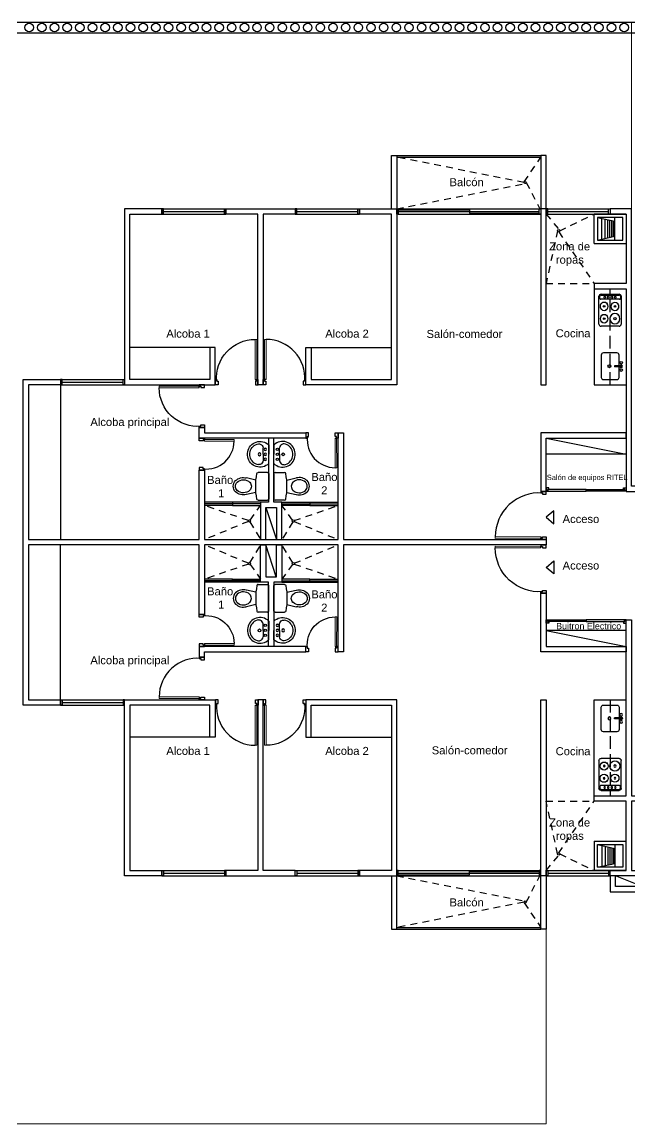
# Model space of a CAD drawing. Header units: metres. Extents: x 0 to 570, y -16 to 122.
# Drawn here: x 329.74 to 341.13, y 82.9 to 103.55 of the extents above; entities that cross this region are included whole.
import ezdxf

# ---------------------------------------------------------------- set-up
doc = ezdxf.new("R2010")
doc.units = ezdxf.units.M
doc.linetypes.add('ACAD_ISO02W100', pattern=[15, 12, -3])
doc.linetypes.add('DASHED2', pattern=[9.525, 6.35, -3.175])
for name, color, linetype in [('ARQ- MUROS MAMPOSTERIA', 40, 'Continuous'), ('ARQ-MOBILIARIO URBANO', 252, 'Continuous'), ('ARQ-MUEBLES FIJOS', 252, 'Continuous'), ('ARQ-MUROS BAJOS', 252, 'Continuous'), ('ARQ-MUROS MAMPOSTERIA', 7, 'Continuous'), ('ARQ-MUROS VACIADOS', 7, 'Continuous'), ('ARQ-PROYECCIONES', 252, 'ACAD_ISO02W100'), ('ARQ-PUERTAS', 252, 'Continuous'), ('ARQ-SUELO', 252, 'Continuous'), ('ARQ-TEXTO', 7, 'Continuous'), ('ARQ-VENTANAS', 252, 'Continuous')]:
    doc.layers.add(name, color=color, linetype=linetype)
doc.layers.add('ARQ-ZONAS VERDES', color=82, linetype='Continuous', lineweight=13)
doc.styles.get("Standard").update_dxf_attribs({"font": 'arial.ttf'})

# ---------------------------------------------------------------- blocks, each defined once
blk = doc.blocks.new('reja')
at = {"layer": 'ARQ-MOBILIARIO URBANO'}
for points in [[(50.146, 285.041), (83.538, 285.041), (83.538, 279.341)], [(50.346, 284.841), (83.338, 284.841), (83.338, 279.341)]]:
    blk.add_lwpolyline(points, dxfattribs=at)
for centre in [(58.45, 284.94), (58.687, 284.94), (58.925, 284.94), (59.162, 284.94), (59.399, 284.94), (59.636, 284.94), (59.874, 284.94), (60.111, 284.94), (60.348, 284.94), (60.586, 284.94), (60.823, 284.94), (61.06, 284.94), (61.297, 284.94), (61.535, 284.94), (61.772, 284.94), (62.009, 284.94), (62.246, 284.94), (62.484, 284.94), (62.721, 284.94), (62.958, 284.94), (63.195, 284.94), (63.433, 284.94), (63.67, 284.94), (63.907, 284.94), (64.145, 284.94), (64.382, 284.94), (64.619, 284.94), (64.856, 284.94), (65.094, 284.94), (65.331, 284.94), (65.568, 284.94), (65.805, 284.94), (66.043, 284.94), (66.28, 284.94), (66.517, 284.94), (66.754, 284.94), (66.992, 284.94), (67.229, 284.94), (67.466, 284.94), (67.704, 284.94), (67.941, 284.94), (68.178, 284.94), (68.415, 284.94), (68.653, 284.94), (68.89, 284.94), (69.127, 284.94), (69.364, 284.94), (69.602, 284.94)]:
    blk.add_circle(centre, 0.08, dxfattribs=at)
blk = doc.blocks.new('Lavadero')
at = {"layer": 'ARQ-MUEBLES FIJOS'}
for p, q in [((92.851, -13.811), (92.851, -13.307)), ((93.401, -13.307), (92.851, -13.307)), ((92.908, -13.362), (93.204, -13.429)), ((92.984, -13.736), (92.984, -13.379)), ((93.039, -13.724), (93.039, -13.391)), ((93.085, -13.713), (93.085, -13.402)), ((93.122, -13.705), (93.122, -13.41)), ((93.154, -13.698), (93.154, -13.417)), ((93.181, -13.691), (93.181, -13.424)), ((93.204, -13.753), (93.204, -13.362)), ((93.401, -13.307), (93.401, -13.811)), ((92.851, -13.811), (93.401, -13.811)), ((92.908, -13.753), (93.204, -13.686))]:
    blk.add_line(p, q, dxfattribs=at)
blk.add_lwpolyline([(92.908, -13.753), (93.343, -13.753), (93.343, -13.362), (92.908, -13.362)], close=True, dxfattribs=at)
blk = doc.blocks.new('Fogón')
at = {"layer": 'ARQ-MUEBLES FIJOS'}
for p, q in [((91.937, -15.317), (91.937, -14.796)), ((91.953, -14.836), (91.953, -14.796)), ((92.324, -14.851), (91.969, -14.851)), ((91.976, -14.757), (92.316, -14.757)), ((91.976, -14.772), (92.316, -14.772)), ((92.34, -14.796), (92.34, -14.836)), ((92.355, -14.796), (92.355, -15.317)), ((91.97, -15.046), (91.987, -15.03)), ((91.972, -14.922), (91.987, -14.939)), ((92.094, -15.047), (92.078, -15.03)), ((92.095, -14.923), (92.079, -14.939)), ((92.175, -14.923), (92.192, -14.94)), ((92.175, -15.047), (92.191, -15.031)), ((92.299, -15.048), (92.282, -15.031)), ((92.299, -14.924), (92.283, -14.94)), ((91.973, -15.276), (91.99, -15.26)), ((91.974, -15.152), (91.99, -15.169)), ((92.098, -15.153), (92.081, -15.169)), ((92.097, -15.277), (92.081, -15.26)), ((92.16, -15.14), (92.179, -15.158)), ((92.163, -15.291), (92.18, -15.273)), ((92.311, -15.138), (92.294, -15.156)), ((92.314, -15.289), (92.295, -15.271)), ((92.316, -15.357), (91.976, -15.357))]:
    blk.add_line(p, q, dxfattribs=at)
for centre, radius in [((92.044, -14.812), 0.0158), ((92.111, -14.812), 0.0158), ((92.178, -14.812), 0.0158), ((92.245, -14.812), 0.0158), ((92.033, -14.984), 0.0158), ((92.237, -14.986), 0.0158), ((92.036, -15.215), 0.0158), ((92.237, -15.215), 0.0198)]:
    blk.add_circle(centre, radius, dxfattribs=at)
for centre, radius, start, end in [((91.976, -14.796), 0.0395, 90, 180), ((91.976, -14.796), 0.0237, 90, 180), ((91.969, -14.836), 0.0158, 180, 270), ((92.316, -14.796), 0.0395, 0, 90), ((92.316, -14.796), 0.0237, 0, 90), ((92.324, -14.836), 0.0158, 270, 0), ((92.033, -14.984), 0.075, 138.017, 221.983), ((92.033, -14.984), 0.075, 48.017, 131.983), ((92.033, -14.984), 0.075, 228.017, 311.983), ((92.033, -14.984), 0.075, 318.017, 41.983), ((92.237, -14.986), 0.075, 138.017, 221.983), ((92.237, -14.986), 0.075, 48.017, 131.983), ((92.237, -14.986), 0.075, 228.017, 311.983), ((92.237, -14.986), 0.075, 318.017, 41.983), ((92.036, -15.215), 0.075, 138.017, 221.983), ((92.036, -15.215), 0.075, 48.017, 131.983), ((92.036, -15.215), 0.075, 228.017, 311.983), ((92.036, -15.215), 0.075, 318.017, 41.983), ((92.237, -15.215), 0.094, 138.017, 221.983), ((92.237, -15.215), 0.094, 48.017, 131.983), ((92.237, -15.215), 0.094, 318.017, 41.983), ((91.976, -15.317), 0.0395, 180, 270), ((92.237, -15.215), 0.094, 228.017, 311.983), ((92.316, -15.317), 0.0395, 270, 0)]:
    blk.add_arc(centre, radius, start, end, dxfattribs=at)
blk = doc.blocks.new('Lavaplatos')
at = {"layer": 'ARQ-MUEBLES FIJOS'}
for p, q in [((91.453, -15.998), (91.453, -16.415)), ((91.745, -15.957), (91.495, -15.957)), ((91.786, -16.198), (91.786, -15.998)), ((91.828, -16.198), (91.703, -16.198)), ((91.828, -16.215), (91.703, -16.215)), ((91.786, -16.415), (91.786, -16.215)), ((91.495, -16.457), (91.745, -16.457))]:
    blk.add_line(p, q, dxfattribs=at)
for centre, radius in [((91.606, -16.207), 0.0265), ((91.828, -16.14), 0.025), ((91.828, -16.277), 0.025)]:
    blk.add_circle(centre, radius, dxfattribs=at)
for centre, radius, start, end in [((91.495, -15.998), 0.0417, 90, 180), ((91.745, -15.998), 0.0417, 360, 90), ((91.709, -16.207), 0.0103, 125.728, 234.272), ((91.828, -16.207), 0.025, 199.4712, 160.5288), ((91.826, -16.207), 0.00862, 284.8879, 75.1121), ((91.495, -16.415), 0.0417, 180, 270), ((91.745, -16.415), 0.0417, 270, 360)]:
    blk.add_arc(centre, radius, start, end, dxfattribs=at)
blk = doc.blocks.new('Puerta 0.9')
at = {"layer": 'ARQ-PUERTAS', "lineweight": 15}
for p, q in [((16.185, 5.825), (17.037, 5.826)), ((16.185, 5.795), (16.185, 5.825)), ((16.185, 5.795), (17.037, 5.796))]:
    blk.add_line(p, q, dxfattribs=at)
at = {"layer": 'ARQ-PUERTAS'}
for points in [[(17.037, 6.671), (17.037, 6.646), (17.067, 6.646), (17.067, 6.621), (17.137, 6.621), (17.137, 6.671), (17.037, 6.671)], [(17.037, 5.826), (17.037, 5.796)], [(17.037, 5.771), (17.037, 5.796), (17.067, 5.796), (17.067, 5.821), (17.137, 5.821), (17.137, 5.771), (17.037, 5.771)]]:
    blk.add_lwpolyline(points, dxfattribs=at)
blk.add_arc((17.007, 5.825), 0.822, 85.8181, 180, dxfattribs=at)
blk = doc.blocks.new('Ventana 1.2')
at = {"layer": 'ARQ-VENTANAS'}
for points in [[(15.55, 11.68), (15.55, 11.58), (15.58, 11.58), (15.58, 11.68), (15.55, 11.68)], [(15.58, 11.63), (16.72, 11.63)], [(16.75, 11.68), (16.75, 11.58), (16.72, 11.58), (16.72, 11.68), (16.75, 11.68)]]:
    blk.add_lwpolyline(points, dxfattribs=at)
blk = doc.blocks.new('Puerta 0.6')
at = {"layer": 'ARQ-PUERTAS', "lineweight": 15}
for p, q in [((20.502, 5.801), (21.055, 5.802)), ((20.502, 5.771), (20.502, 5.801)), ((20.502, 5.771), (21.055, 5.772))]:
    blk.add_line(p, q, dxfattribs=at)
at = {"layer": 'ARQ-PUERTAS'}
for points in [[(21.055, 6.347), (21.055, 6.322), (21.085, 6.322), (21.085, 6.297), (21.155, 6.297), (21.155, 6.347), (21.055, 6.347)], [(21.055, 5.802), (21.055, 5.772)], [(21.055, 5.747), (21.055, 5.772), (21.085, 5.772), (21.085, 5.797), (21.155, 5.797), (21.155, 5.747), (21.055, 5.747)]]:
    blk.add_lwpolyline(points, dxfattribs=at)
blk.add_arc((21.026, 5.801), 0.523, 83.5458, 180, dxfattribs=at)
blk = doc.blocks.new('Puerta 0.8')
at = {"layer": 'ARQ-PUERTAS', "lineweight": 15}
for p, q in [((18.211, 5.844), (18.211, 5.874)), ((18.211, 5.874), (18.963, 5.874)), ((18.211, 5.844), (18.963, 5.844))]:
    blk.add_line(p, q, dxfattribs=at)
at = {"layer": 'ARQ-PUERTAS'}
for points in [[(18.963, 6.619), (18.963, 6.594), (18.993, 6.594), (18.993, 6.569), (19.063, 6.569), (19.063, 6.619), (18.963, 6.619)], [(18.963, 5.874), (18.963, 5.844)], [(18.963, 5.819), (18.963, 5.844), (18.993, 5.844), (18.993, 5.869), (19.063, 5.869), (19.063, 5.819), (18.963, 5.819)]]:
    blk.add_lwpolyline(points, dxfattribs=at)
blk.add_arc((18.934, 5.874), 0.723, 85.2611, 180, dxfattribs=at)
blk = doc.blocks.new('Lavamanos')
at = {"layer": 'ARQ-MUEBLES FIJOS'}
for p, q in [((34.437, 6.668), (34.437, 6.493)), ((34.541, 6.493), (34.541, 6.615)), ((34.437, 6.319), (34.437, 6.493)), ((34.541, 6.493), (34.541, 6.371))]:
    blk.add_line(p, q, dxfattribs=at)
for centre, radius in [((34.5, 6.586), 0.0223), ((34.5, 6.493), 0.0223), ((34.5, 6.4), 0.0223), ((34.61, 6.493), 0.026)]:
    blk.add_circle(centre, radius, dxfattribs=at)
for centre, radius, start, end in [((34.601, 6.501), 0.233, 9.4865, 134.6131), ((34.624, 6.605), 0.0835, 110.8942, 172.9245), ((34.618, 6.629), 0.0594, 82.6194, 114.0846), ((34.602, 6.504), 0.186, 11.3181, 82.6194), ((34.601, 6.485), 0.233, 225.3869, 350.5135), ((34.602, 6.483), 0.186, 277.3806, 348.6819), ((34.637, 6.493), 0.154, 342.3331, 17.6669), ((34.651, 6.493), 0.186, 345.4378, 14.5622), ((34.624, 6.382), 0.0835, 187.0755, 249.1058), ((34.618, 6.358), 0.0594, 245.9154, 277.3806)]:
    blk.add_arc(centre, radius, start, end, dxfattribs=at)
blk = doc.blocks.new('Retrete')
at = {"layer": 'ARQ-MUEBLES FIJOS'}
for p, q in [((34.903, 7.765), (35.083, 7.765)), ((35.122, 7.623), (35.302, 7.663)), ((35.083, 7.248), (34.903, 7.248)), ((35.122, 7.391), (35.302, 7.351))]:
    blk.add_line(p, q, dxfattribs=at)
blk.add_lwpolyline([(34.883, 7.745), (34.883, 7.268)], dxfattribs=at)
for centre, radius, start, end in [((34.903, 7.745), 0.02, 90, 180), ((35.083, 7.745), 0.02, 0, 90), ((33.931, 7.506), 1.196, 348.4979, 11.5021), ((35.358, 7.453), 0.217, 47.7304, 104.9157), ((35.312, 7.507), 0.105, 134.7584, 180), ((35.312, 7.507), 0.105, 180, 225.2416), ((35.358, 7.457), 0.172, 47.7304, 134.0038), ((35.398, 7.509), 0.108, 359.0117, 45), ((35.398, 7.505), 0.108, 315, 0.9883), ((35.401, 7.509), 0.147, 359.0117, 45), ((35.401, 7.505), 0.147, 315, 0.9883), ((34.903, 7.268), 0.02, 180, 270), ((35.083, 7.268), 0.02, 270, 0), ((35.358, 7.556), 0.172, 225.9962, 312.2696), ((35.358, 7.561), 0.217, 255.0843, 312.2696)]:
    blk.add_arc(centre, radius, start, end, dxfattribs=at)
blk = doc.blocks.new('puerta buitron cerrada')
at = {"layer": 'ARQ-PUERTAS'}
for points in [[(401.447, 27.158), (401.472, 27.158), (401.472, 27.188), (401.497, 27.188), (401.497, 27.223), (401.447, 27.223), (401.447, 27.158)], [(402.947, 27.158), (402.922, 27.158), (402.922, 27.188), (402.897, 27.188), (402.897, 27.223), (402.947, 27.223), (402.947, 27.158)]]:
    blk.add_lwpolyline(points, dxfattribs=at)
for points in [[(401.472, 27.188), (401.472, 27.158), (402.197, 27.158), (402.197, 27.188)], [(402.922, 27.188), (402.922, 27.158), (402.197, 27.158), (402.197, 27.188)]]:
    blk.add_lwpolyline(points, close=True, dxfattribs=at)

msp = doc.modelspace()

# ---------------------------------------------------------------- linework, layer by layer
at = {"layer": 'ARQ- MUROS MAMPOSTERIA'}
for points in [[(341.058, 95.85), (341.058, 95.85)], [(341.058, 91.75), (341.058, 91.75)]]:
    msp.add_lwpolyline(points, dxfattribs=at)
at = {"layer": 'ARQ-MUEBLES FIJOS'}
for points in [[(340.458, 98.55), (340.458, 96.75), (341.058, 96.75)], [(333.258, 97.45), (331.758, 97.45)], [(335.158, 97.45), (336.658, 97.45)], [(330.459, 96.75), (330.459, 93.85)], [(330.459, 90.85), (330.459, 93.75)], [(340.458, 89.05), (340.458, 90.85), (341.058, 90.85)], [(333.258, 90.15), (331.758, 90.15)], [(335.158, 90.15), (336.658, 90.15)]]:
    msp.add_lwpolyline(points, dxfattribs=at)
at = {"layer": 'ARQ-MUROS BAJOS'}
for points in [[(336.658, 100.05), (336.658, 101.05), (336.758, 101.05), (336.758, 100.05)], [(336.758, 101.05), (339.458, 101.05)], [(336.758, 101.02), (339.458, 101.02)], [(339.558, 100.05), (339.558, 101.05), (339.458, 101.05), (339.458, 100.05)], [(332.358, 100.05), (333.559, 100.05)], [(332.358, 99.95), (333.558, 99.95)], [(334.858, 100.049), (336.058, 100.05)], [(334.858, 99.949), (336.058, 99.949)], [(339.558, 100.05), (340.758, 100.05)], [(339.558, 99.95), (340.759, 99.95)], [(330.459, 96.85), (331.659, 96.85)], [(330.459, 96.75), (331.659, 96.75)], [(330.459, 90.85), (331.659, 90.85)], [(330.459, 90.75), (331.659, 90.749)], [(332.358, 87.65), (333.558, 87.65)], [(334.858, 87.65), (336.058, 87.65)], [(339.558, 87.65), (340.759, 87.65)], [(332.358, 87.55), (333.559, 87.549)], [(334.858, 87.55), (336.058, 87.55)], [(336.658, 87.55), (336.658, 86.55), (336.758, 86.55), (336.758, 87.55)], [(339.558, 87.55), (339.558, 86.55), (339.458, 86.55), (339.458, 87.55)], [(339.558, 87.55), (340.758, 87.55)], [(336.758, 86.58), (339.458, 86.58)], [(336.758, 86.55), (339.458, 86.55)]]:
    msp.add_lwpolyline(points, dxfattribs=at)
at = {"layer": 'ARQ-MUROS MAMPOSTERIA'}
for points in [[(341.058, 95.85), (339.458, 95.85), (339.458, 94.75), (339.558, 94.75), (339.559, 95.75), (341.058, 95.75), (341.058, 95.85), (341.058, 95.85)], [(334.358, 95.75), (334.358, 94.55), (334.208, 94.55), (334.208, 93.85), (334.308, 93.85), (334.308, 94.45), (334.483, 94.45), (334.508, 94.45), (334.508, 93.85), (334.608, 93.85), (334.608, 94.55), (334.458, 94.55), (334.458, 95.75), (334.358, 95.75)], [(334.358, 91.85), (334.358, 93.05), (334.208, 93.05), (334.208, 93.75), (334.308, 93.75), (334.308, 93.15), (334.483, 93.15), (334.508, 93.15), (334.508, 93.75), (334.608, 93.75), (334.608, 93.05), (334.458, 93.05), (334.458, 91.85), (334.358, 91.85)], [(341.058, 91.75), (339.458, 91.75), (339.458, 92.85), (339.558, 92.85), (339.559, 91.85), (341.058, 91.85), (341.058, 91.75), (341.058, 91.75)], [(341.458, 87.55), (341.358, 87.55), (341.358, 87.35), (340.858, 87.35), (340.858, 87.55), (340.758, 87.55), (340.758, 87.25), (341.458, 87.25), (341.458, 87.55)]]:
    msp.add_lwpolyline(points, dxfattribs=at)
at = {"layer": 'ARQ-MUROS VACIADOS'}
for points in [[(333.258, 96.85), (331.758, 96.85), (331.758, 99.95), (332.359, 99.95), (332.359, 100.05), (331.658, 100.05), (331.658, 96.75), (333.358, 96.75), (333.358, 96.85), (333.358, 97.45), (333.258, 97.45)], [(334.258, 99.95), (334.258, 96.75), (334.158, 96.75), (334.158, 99.95), (333.558, 99.95), (333.558, 100.05), (334.258, 100.05), (334.858, 100.049), (334.858, 99.95)], [(335.158, 96.85), (336.658, 96.85), (336.658, 99.95), (336.058, 99.95), (336.058, 100.05), (336.758, 100.05), (336.758, 96.75), (335.058, 96.75), (335.058, 96.85), (335.058, 97.45), (335.158, 97.45)], [(341.158, 94.75), (342.558, 94.75), (342.558, 94.85), (341.158, 94.85), (341.158, 98.55), (341.158, 100.05), (340.758, 100.05), (340.758, 99.95), (341.058, 99.95), (341.058, 98.65), (340.458, 98.65), (340.458, 98.55), (341.058, 98.55), (341.058, 94.75)], [(334.458, 95.75), (333.058, 95.75), (333.058, 95.95), (333.158, 95.95), (333.158, 95.85), (334.358, 95.85), (334.458, 95.85), (335.058, 95.85), (335.058, 95.75)], [(334.458, 91.85), (333.058, 91.85), (333.058, 91.65), (333.158, 91.65), (333.158, 91.75), (334.358, 91.75), (334.458, 91.75), (335.058, 91.75), (335.058, 91.85)], [(333.258, 90.75), (331.758, 90.75), (331.758, 87.65), (332.359, 87.65), (332.359, 87.55), (331.658, 87.55), (331.658, 90.85), (333.358, 90.85), (333.358, 90.75), (333.358, 90.15), (333.258, 90.15)], [(334.258, 87.65), (334.258, 90.85), (334.158, 90.85), (334.158, 87.65), (333.558, 87.65), (333.558, 87.55), (334.258, 87.55), (334.858, 87.55), (334.858, 87.65)], [(335.158, 90.75), (336.658, 90.75), (336.658, 87.65), (336.058, 87.65), (336.058, 87.55), (336.758, 87.55), (336.758, 90.85), (335.058, 90.85), (335.058, 90.75), (335.058, 90.15), (335.158, 90.15)]]:
    msp.add_lwpolyline(points, close=True, dxfattribs=at)
for points in [[(339.458, 96.75), (339.558, 96.75), (339.558, 100.05), (339.458, 100.05), (339.458, 96.75)], [(330.459, 96.85), (330.459, 96.75), (329.858, 96.75), (329.858, 93.85), (333.058, 93.85), (333.058, 95.15), (333.158, 95.15), (333.158, 93.85), (335.658, 93.85), (335.658, 95.85), (335.758, 95.85), (335.758, 93.85), (339.558, 93.85), (339.558, 93.75), (335.758, 93.75), (335.758, 91.75), (335.658, 91.75), (335.658, 93.75), (333.158, 93.75), (333.158, 92.45), (333.058, 92.45), (333.058, 93.75), (329.858, 93.75), (329.858, 90.85), (330.459, 90.85), (330.459, 90.75), (329.758, 90.75), (329.758, 96.85), (330.459, 96.85)], [(333.158, 95.15), (333.058, 95.15)], [(341.058, 92.35), (341.158, 92.35), (341.158, 89.05), (341.758, 89.05), (341.758, 88.95), (341.158, 88.95), (341.158, 87.65), (341.458, 87.649), (341.458, 87.564), (341.458, 87.55), (340.758, 87.55), (340.758, 87.649), (341.058, 87.65), (341.058, 88.95), (340.458, 88.95), (340.458, 89.05), (341.058, 89.05), (341.058, 92.35)], [(339.458, 90.85), (339.558, 90.85), (339.558, 87.55), (339.458, 87.55), (339.458, 90.85)]]:
    msp.add_lwpolyline(points, dxfattribs=at)
at = {"layer": 'ARQ-PROYECCIONES', "ltscale": 0.02}
for points in [[(340.758, 96.75), (340.758, 98.55)], [(340.758, 90.85), (340.758, 89.05)]]:
    msp.add_lwpolyline(points, dxfattribs=at)
at = {"layer": 'ARQ-PUERTAS'}
for points in [[(334.208, 94.52), (333.158, 94.52)], [(333.683, 94.49), (333.158, 94.49)], [(334.208, 94.55), (333.683, 94.55)], [(334.208, 94.55), (333.683, 94.55)], [(333.683, 94.55), (333.683, 94.49)], [(334.608, 94.55), (335.133, 94.55)], [(334.608, 94.52), (335.658, 94.52)], [(335.133, 94.55), (335.133, 94.49)], [(335.133, 94.49), (335.658, 94.49)], [(333.683, 93.11), (333.158, 93.11)], [(334.208, 93.08), (333.158, 93.08)], [(333.683, 93.05), (333.683, 93.11)], [(334.208, 93.05), (333.683, 93.05)], [(334.208, 93.05), (333.683, 93.05)], [(334.608, 93.08), (335.658, 93.08)], [(334.608, 93.05), (335.133, 93.05)], [(335.133, 93.11), (335.658, 93.11)], [(335.133, 93.05), (335.133, 93.11)]]:
    msp.add_lwpolyline(points, dxfattribs=at)
at = {"layer": 'ARQ-SUELO', "linetype": 'DASHED2', "ltscale": 0.02}
for p, q in [((339.145, 100.541), (336.758, 101.02)), ((339.15, 100.554), (339.458, 101.02)), ((336.758, 100.05), (339.165, 100.521)), ((339.185, 100.541), (339.444, 100.05)), ((339.558, 99.95), (339.809, 99.653)), ((339.814, 99.64), (340.458, 99.95)), ((339.774, 99.64), (339.558, 98.65)), ((339.794, 99.62), (340.458, 98.65)), ((339.558, 98.65), (340.458, 98.65)), ((333.979, 94.207), (333.158, 94.49)), ((334.009, 94.216), (334.208, 94.49)), ((334.808, 94.216), (334.608, 94.49)), ((334.838, 94.207), (335.658, 94.49)), ((333.979, 94.192), (333.158, 93.85)), ((334.008, 94.183), (334.208, 93.85)), ((334.809, 94.183), (334.608, 93.85)), ((334.838, 94.192), (335.658, 93.85)), ((333.979, 93.407), (333.158, 93.75)), ((334.008, 93.417), (334.208, 93.75)), ((334.809, 93.417), (334.608, 93.75)), ((334.838, 93.407), (335.658, 93.75)), ((333.979, 93.392), (333.158, 93.11)), ((334.009, 93.384), (334.208, 93.11)), ((334.808, 93.384), (334.608, 93.11)), ((334.838, 93.392), (335.658, 93.11)), ((339.774, 87.959), (339.558, 88.95)), ((339.558, 88.95), (340.458, 88.95)), ((339.794, 87.979), (340.458, 88.95)), ((339.558, 87.65), (339.809, 87.946)), ((339.814, 87.959), (340.458, 87.65)), ((336.758, 87.55), (339.165, 87.079)), ((339.185, 87.059), (339.444, 87.55)), ((339.145, 87.059), (336.758, 86.58)), ((339.15, 87.045), (339.458, 86.58))]:
    msp.add_line(p, q, dxfattribs=at)
at = {"layer": 'ARQ-SUELO'}
for points in [[(336.758, 100.05), (339.458, 100.05)], [(336.788, 99.95), (339.458, 99.948)], [(341.058, 95.45), (339.559, 95.45)], [(333.683, 94.55), (333.158, 94.55)], [(333.683, 94.49), (334.208, 94.49)], [(335.133, 94.49), (334.608, 94.49)], [(335.133, 94.55), (335.658, 94.55)], [(333.683, 93.05), (333.158, 93.05)], [(333.683, 93.11), (334.208, 93.11)], [(335.133, 93.11), (334.608, 93.11)], [(335.133, 93.05), (335.658, 93.05)], [(341.058, 92.15), (339.559, 92.15)], [(336.788, 87.65), (339.458, 87.652)], [(336.758, 87.55), (339.458, 87.55)]]:
    msp.add_lwpolyline(points, dxfattribs=at)
for centre in [(339.165, 100.541), (339.794, 99.64), (333.998, 94.2), (334.82, 94.2), (333.998, 93.4), (334.82, 93.4), (339.794, 87.959), (339.165, 87.059)]:
    msp.add_circle(centre, 0.02, dxfattribs=at)
at = {"layer": 'ARQ-TEXTO'}
for points in [[(339.559, 95.75), (341.058, 95.45)], [(334.308, 94.45), (334.508, 93.85)], [(334.496, 93.15), (334.308, 93.75)], [(339.559, 92.15), (341.058, 91.85)], [(341.358, 87.35), (340.858, 87.55)]]:
    msp.add_lwpolyline(points, dxfattribs=at)
for points in [[(339.558, 94.27), (339.703, 94.149), (339.703, 94.39)], [(339.558, 93.33), (339.703, 93.45), (339.703, 93.21)]]:
    msp.add_lwpolyline(points, close=True, dxfattribs=at)
at = {"layer": 'ARQ-VENTANAS'}
for points in [[(336.758, 100.05), (336.788, 100.05), (336.788, 99.95), (336.758, 99.95), (336.758, 100.05)], [(336.788, 99.999), (338.158, 99.998)], [(336.789, 100.029), (338.123, 100.028)], [(338.123, 100.028), (338.123, 99.968)], [(338.123, 99.968), (338.123, 99.968), (339.429, 99.968)], [(338.158, 99.998), (339.429, 100)], [(339.429, 100.05), (339.459, 100.05), (339.459, 99.95), (339.429, 99.95), (339.429, 100.05)], [(336.758, 87.55), (336.788, 87.55), (336.788, 87.65), (336.758, 87.65), (336.758, 87.55)], [(336.788, 87.6), (338.158, 87.601)], [(336.789, 87.57), (338.123, 87.571)], [(338.123, 87.631), (338.123, 87.631), (339.429, 87.631)], [(338.123, 87.571), (338.123, 87.631)], [(338.158, 87.601), (339.429, 87.6)], [(339.429, 87.55), (339.459, 87.55), (339.459, 87.65), (339.429, 87.65), (339.429, 87.55)]]:
    msp.add_lwpolyline(points, dxfattribs=at)
at = {"layer": 'ARQ-ZONAS VERDES'}
msp.add_lwpolyline([(321.566, 103.55), (341.158, 103.55), (341.158, 100.049), (339.558, 100.05), (339.558, 101.05), (336.658, 101.05), (336.658, 100.05), (331.658, 100.05), (331.659, 96.85), (329.758, 96.85), (329.758, 90.75), (331.659, 90.75), (331.658, 87.55), (336.658, 87.549), (336.658, 86.55), (339.558, 86.549), (339.558, 82.9), (321.566, 82.9), (321.566, 103.55)], dxfattribs=at)

# ---------------------------------------------------------------- block references
at = {"layer": 'ARQ-MUEBLES FIJOS', "xscale": 1.090909090971033, "yscale": 1.090909090971033, "zscale": 1.090909090971033}
msp.add_blockref('Lavadero', (239.167, 114.466), dxfattribs=at)
at = {"layer": 'ARQ-MUEBLES FIJOS'}
for name, p in [('Fogón', (248.612, 113.206)), ('Lavaplatos', (249.139, 113.306)), ('Lavamanos', (300.021, 88.956)), ('Retrete', (299.575, 87.343))]:
    msp.add_blockref(name, p, dxfattribs=at)
at = {"layer": 'ARQ-MUEBLES FIJOS', "xscale": -1}
for name, p in [('Lavamanos', (368.796, 88.956)), ('Retrete', (369.242, 87.343))]:
    msp.add_blockref(name, p, dxfattribs=at)
at = {"layer": 'ARQ-MUEBLES FIJOS', "rotation": 180}
for name, p in [('Retrete', (369.242, 100.256)), ('Lavamanos', (368.796, 98.643))]:
    msp.add_blockref(name, p, dxfattribs=at)
at = {"layer": 'ARQ-MUEBLES FIJOS', "xscale": -1, "rotation": 180}
for name, p in [('Retrete', (299.575, 100.256)), ('Lavamanos', (300.021, 98.643)), ('Lavaplatos', (249.139, 74.293)), ('Fogón', (248.612, 74.393))]:
    msp.add_blockref(name, p, dxfattribs=at)
at = {"layer": 'ARQ-MUEBLES FIJOS', "xscale": -1.090909090971033, "yscale": 1.090909090971033, "zscale": 1.090909090971033, "rotation": 180}
msp.add_blockref('Lavadero', (239.167, 73.133), dxfattribs=at)
at = {"layer": 'ARQ-MUROS MAMPOSTERIA'}
msp.add_blockref('reja', (271.42, -181.491), dxfattribs=at)
at = {"layer": 'ARQ-PUERTAS', "xscale": -1}
for name, p, rotation in [('Puerta 0.8', (339.978, 115.813), 90), ('Puerta 0.8', (314.095, 102.569), 180), ('Puerta 0.8', (314.095, 102.569), 180), ('Puerta 0.9', (322.421, 99.52), 180), ('Puerta 0.6', (341.405, 112.904), 90), ('Puerta 0.8', (328.439, 71.786), 270)]:
    msp.add_blockref(name, p, dxfattribs=dict(at, rotation=rotation))
at = {"layer": 'ARQ-PUERTAS'}
for name, p, rotation in [('Puerta 0.8', (328.439, 115.813), 270), ('Puerta 0.6', (341.405, 74.695), 90), ('Puerta 0.6', (354.213, 101.496), 180), ('Puerta 0.8', (339.978, 71.786), 90.00000000000001)]:
    msp.add_blockref(name, p, dxfattribs=dict(at, rotation=rotation))
for name, p in [('Puerta 0.9', (322.421, 88.079)), ('Puerta 0.8', (314.095, 85.031)), ('Puerta 0.8', (314.095, 85.031))]:
    msp.add_blockref(name, p, dxfattribs=at)
at = {"layer": 'ARQ-PUERTAS', "xscale": -1}
msp.add_blockref('Puerta 0.6', (354.213, 86.103), dxfattribs=at)
at = {"layer": 'ARQ-TEXTO', "xscale": -1}
msp.add_blockref('puerta buitron cerrada', (742.505, 67.599), dxfattribs=at)
at = {"layer": 'ARQ-TEXTO', "rotation": 180}
msp.add_blockref('puerta buitron cerrada', (742.505, 119.507), dxfattribs=at)
at = {"layer": 'ARQ-VENTANAS'}
for p in [(316.808, 88.369), (319.308, 88.369), (324.008, 88.369), (314.909, 85.169)]:
    msp.add_blockref('Ventana 1.2', p, dxfattribs=at)
at = {"layer": 'ARQ-VENTANAS', "xscale": -1, "rotation": 180}
for p in [(314.909, 102.43), (316.808, 99.23), (319.308, 99.23), (324.008, 99.23)]:
    msp.add_blockref('Ventana 1.2', p, dxfattribs=at)

# ---------------------------------------------------------------- texts
at = {"layer": 'ARQ-TEXTO'}
for s, width, insert, char_height, attachment_point in [('\\pi0.4245;Balcón', 1.03544, (337.324, 100.624), 0.15, 1), ('\\pi0.1397;Zona de \\P\\pi0.26648;ropas{\\H1.132x; }', 1.03544, (339.475, 99.421), 0.15, 1), ('\\pi0.25843;Alcoba 1', 1.03544, (332.182, 97.786), 0.15, 1), ('Alcoba 2', 1.03544, (336.235, 97.786), 0.15, 3), ('\\pi-0.37902;Salón-comedor', 1.03544, (337.697, 97.78), 0.15, 1), ('\\pi0.4025;Cocina', 1.03544, (339.335, 97.792), 0.15, 1), ('{\\H1.5x;Alcoba principal}', 1.59138, (331.017, 96.13), 0.1, 1), ('\\pi-0.0243;Baño \\P\\pi0.18121;1{\\H1.13609x; }', 0.41768, (333.229, 95.044), 0.15, 1), ('\\pi-0.0243;Baño \\P\\pi0.15916;2{\\H1.13609x; }', 0.41768, (335.183, 95.099), 0.15, 1), ('Salón de equipos RITEL', 2.45839, (339.572, 94.936), 0.1, 7), ('Acceso', 1.03544, (339.868, 94.16), 0.15, 7), ('Acceso', 1.03544, (339.868, 93.44), 0.15, 1), ('\\pi-0.0243;Baño \\P\\pi0.18121;1{\\H1.13609x; }', 0.41768, (333.229, 92.556), 0.15, 7), ('\\pi-0.0243;Baño \\P\\pi0.15916;2{\\H1.13609x; }', 0.41768, (335.183, 92.5), 0.15, 7), ('Buitron Electrico', 2.45839, (339.746, 92.291), 0.12, 1), ('{\\H1.5x;Alcoba principal}', 1.59138, (331.017, 91.47), 0.1, 7), ('\\pi0.25843;Alcoba 1', 1.03544, (332.182, 89.814), 0.15, 7), ('Alcoba 2', 1.03544, (336.235, 89.814), 0.15, 9), ('\\pi-0.37902;Salón-comedor', 1.03544, (337.794, 89.825), 0.15, 7), ('\\pi0.4025;Cocina', 1.03544, (339.335, 89.808), 0.15, 7), ('\\pi0.1397;Zona de \\P\\pi0.26648;ropas{\\H1.132x; }', 1.03544, (339.475, 88.179), 0.15, 7), ('\\pi0.4245;Balcón', 1.03544, (337.324, 86.975), 0.15, 7)]:
    msp.add_mtext_dynamic_manual_height_columns(s, width=width, gutter_width=12.5, heights=[0], dxfattribs=dict(at, insert=insert, char_height=char_height, attachment_point=attachment_point))

doc.saveas('drawing.dxf')
